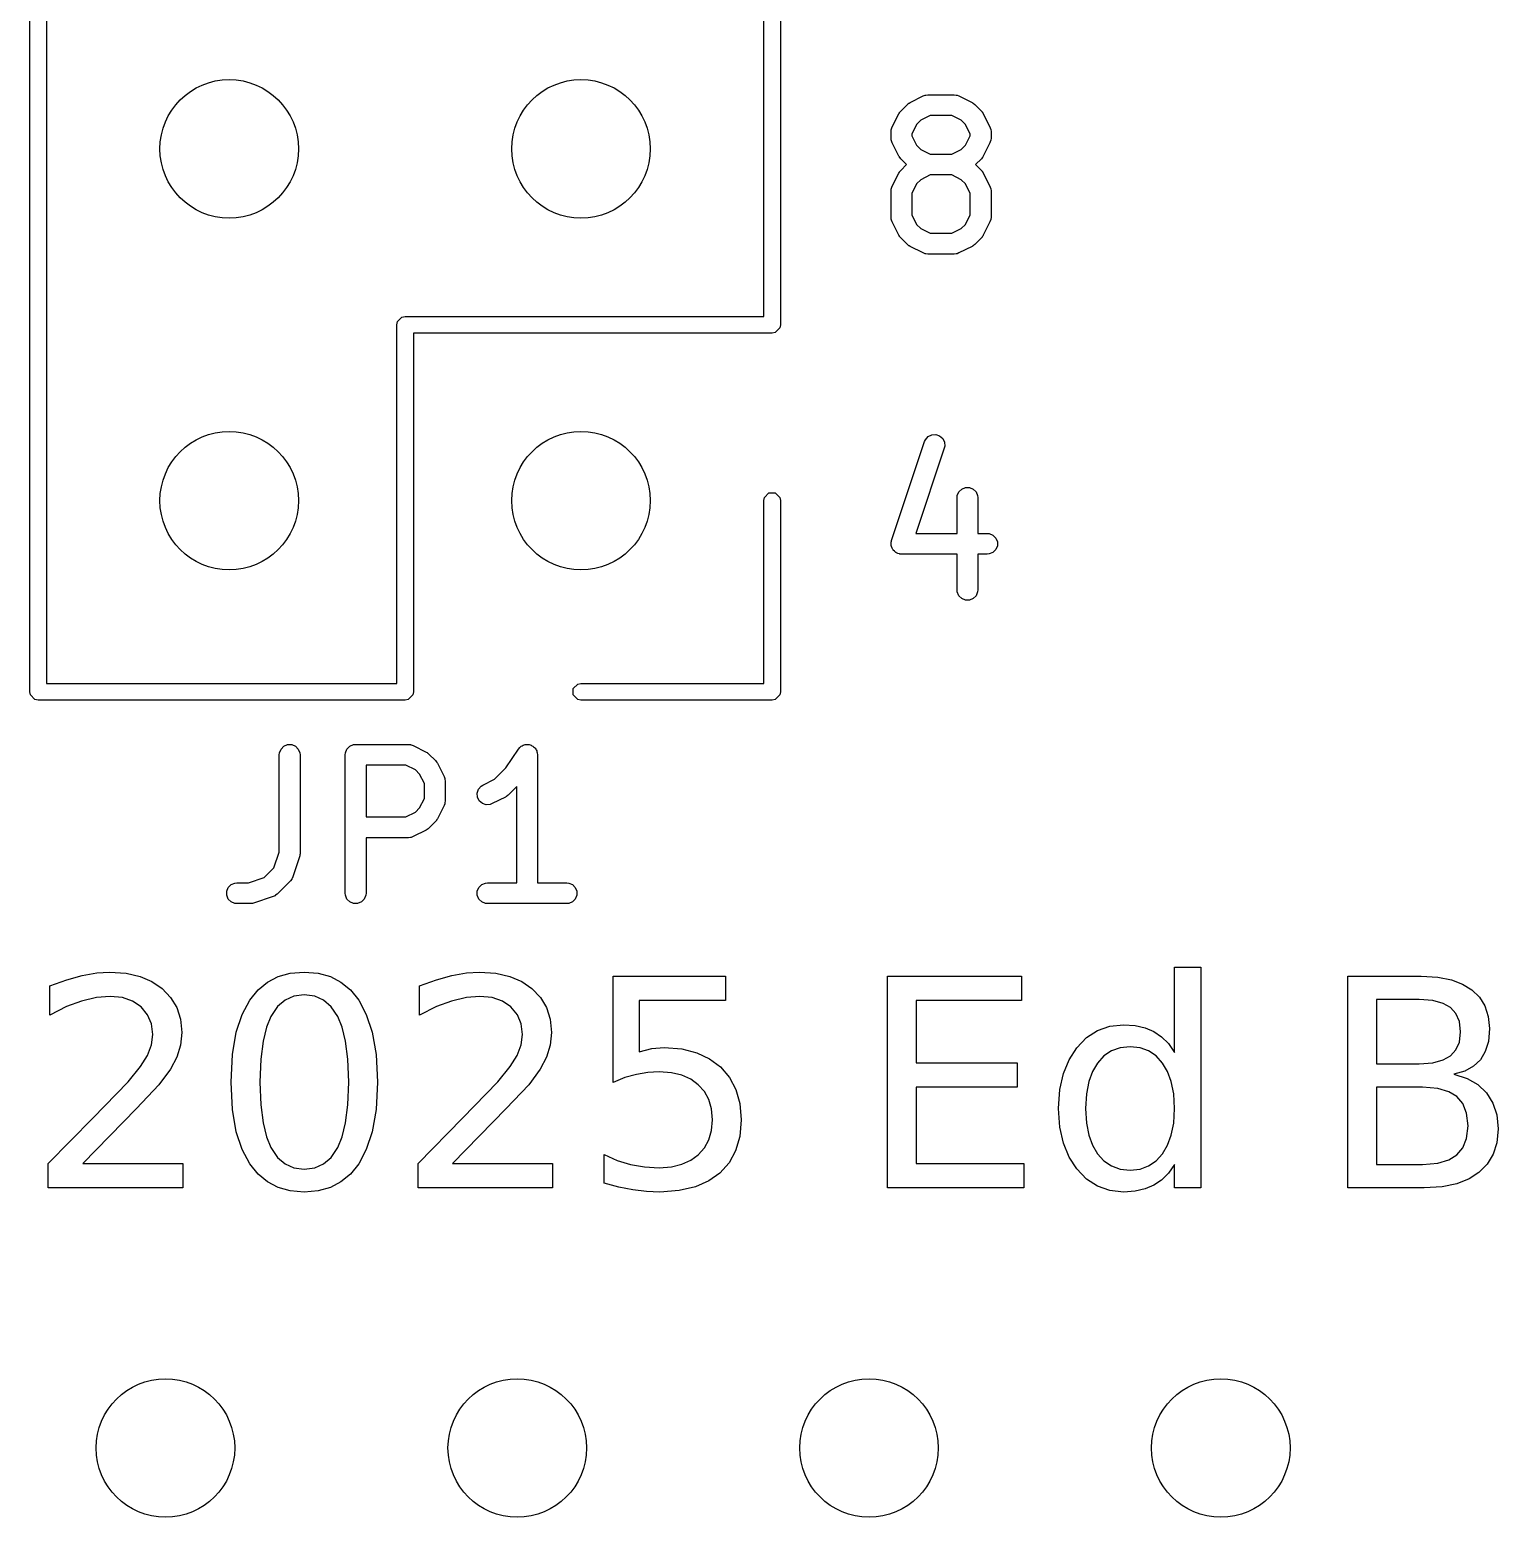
# Model space of a CAD drawing. Extents: x 2.38 to 6.32, y -6.44 to -4.5.
# Drawn here: x 2.4024 to 2.8198, y -6.437 to -6.0142 of the extents above; entities that cross this region are included whole.
import ezdxf

# ---------------------------------------------------------------- set-up
doc = ezdxf.new("R2010")
doc.units = 0
doc.header["$MEASUREMENT"] = 0
doc.layers.add('BLACK', color=7, linetype='CONTINUOUS')

msp = doc.modelspace()

# ---------------------------------------------------------------- linework, layer by layer
at = {"layer": 'BLACK', "linetype": 'CONTINUOUS'}
for p, q in [((2.40236, -6.20236), (2.40236, -5.5937)), ((2.61575, -5.5937), (2.61575, -6.09803)), ((2.40709, -5.59606), (2.40709, -6.2)), ((2.61102, -6.09567), (2.61102, -5.59606)), ((2.6526, -6.03486), (2.65635, -6.03298)), ((2.65635, -6.03298), (2.65689, -6.03277)), ((2.65689, -6.03277), (2.65699, -6.03277)), ((2.65699, -6.03277), (2.65709, -6.03273)), ((2.65709, -6.03273), (2.65767, -6.03267)), ((2.65767, -6.03267), (2.66517, -6.03267)), ((2.66517, -6.03267), (2.66574, -6.03273)), ((2.66574, -6.03273), (2.66584, -6.03277)), ((2.66584, -6.03277), (2.66595, -6.03277)), ((2.66595, -6.03277), (2.66649, -6.03298)), ((2.66649, -6.03298), (2.67024, -6.03486)), ((2.64753, -6.0418), (2.6494, -6.03805)), ((2.6494, -6.03805), (2.64956, -6.0378)), ((2.64956, -6.0378), (2.64959, -6.03773)), ((2.64959, -6.03773), (2.64965, -6.03765)), ((2.64965, -6.03765), (2.64971, -6.03756)), ((2.64971, -6.03756), (2.64977, -6.03751)), ((2.64977, -6.03751), (2.64996, -6.03728)), ((2.64996, -6.03728), (2.65183, -6.03541)), ((2.65183, -6.03541), (2.65206, -6.03522)), ((2.65206, -6.03522), (2.65211, -6.03516)), ((2.65211, -6.03516), (2.6522, -6.03511)), ((2.6522, -6.03511), (2.65228, -6.03504)), ((2.65228, -6.03504), (2.65235, -6.03501)), ((2.65235, -6.03501), (2.6526, -6.03486)), ((2.67024, -6.03486), (2.67048, -6.03501)), ((2.67048, -6.03501), (2.67056, -6.03504)), ((2.67056, -6.03504), (2.67064, -6.03511)), ((2.67064, -6.03511), (2.67073, -6.03516)), ((2.67073, -6.03516), (2.67078, -6.03522)), ((2.67078, -6.03522), (2.671, -6.03541)), ((2.671, -6.03541), (2.67288, -6.03728)), ((2.67288, -6.03728), (2.67306, -6.03751)), ((2.67306, -6.03751), (2.67312, -6.03756)), ((2.67312, -6.03756), (2.67318, -6.03765)), ((2.67318, -6.03765), (2.67325, -6.03773)), ((2.67325, -6.03773), (2.67328, -6.0378)), ((2.67328, -6.0378), (2.67343, -6.03805)), ((2.67343, -6.03805), (2.67531, -6.0418)), ((2.64732, -6.04234), (2.64753, -6.0418)), ((2.65447, -6.04112), (2.65312, -6.04382)), ((2.65567, -6.03992), (2.65447, -6.04112)), ((2.65836, -6.03858), (2.65567, -6.03992)), ((2.66447, -6.03858), (2.65836, -6.03858)), ((2.66717, -6.03992), (2.66447, -6.03858)), ((2.66836, -6.04112), (2.66717, -6.03992)), ((2.66971, -6.04382), (2.66836, -6.04112)), ((2.67531, -6.0418), (2.67551, -6.04234)), ((2.64722, -6.04312), (2.64727, -6.04255)), ((2.64722, -6.045), (2.64722, -6.04312)), ((2.64727, -6.04557), (2.64722, -6.045)), ((2.64727, -6.04255), (2.64731, -6.04245)), ((2.64731, -6.04567), (2.64727, -6.04557)), ((2.64731, -6.04245), (2.64732, -6.04234)), ((2.64732, -6.04578), (2.64731, -6.04567)), ((2.64753, -6.04632), (2.64732, -6.04578)), ((2.6494, -6.05007), (2.64753, -6.04632)), ((2.65312, -6.04382), (2.65312, -6.0443)), ((2.65312, -6.0443), (2.65447, -6.047)), ((2.66836, -6.047), (2.66971, -6.0443)), ((2.66971, -6.0443), (2.66971, -6.04382)), ((2.67531, -6.04632), (2.67343, -6.05007)), ((2.67551, -6.04578), (2.67531, -6.04632)), ((2.67551, -6.04234), (2.67552, -6.04245)), ((2.67552, -6.04567), (2.67551, -6.04578)), ((2.67552, -6.04245), (2.67556, -6.04255)), ((2.67556, -6.04557), (2.67552, -6.04567)), ((2.67556, -6.04255), (2.67562, -6.04312)), ((2.67562, -6.045), (2.67556, -6.04557)), ((2.67562, -6.04312), (2.67562, -6.045)), ((2.64956, -6.05031), (2.6494, -6.05007)), ((2.64959, -6.05039), (2.64956, -6.05031)), ((2.64965, -6.05047), (2.64959, -6.05039)), ((2.64971, -6.05056), (2.64965, -6.05047)), ((2.64977, -6.05061), (2.64971, -6.05056)), ((2.64996, -6.05083), (2.64977, -6.05061)), ((2.65447, -6.047), (2.65567, -6.04819)), ((2.65567, -6.04819), (2.65836, -6.04954)), ((2.65836, -6.04954), (2.66447, -6.04954)), ((2.66447, -6.04954), (2.66717, -6.04819)), ((2.66717, -6.04819), (2.66836, -6.047)), ((2.67306, -6.05061), (2.67288, -6.05083)), ((2.67312, -6.05056), (2.67306, -6.05061)), ((2.67318, -6.05047), (2.67312, -6.05056)), ((2.67325, -6.05039), (2.67318, -6.05047)), ((2.67328, -6.05031), (2.67325, -6.05039)), ((2.67343, -6.05007), (2.67328, -6.05031)), ((2.64753, -6.05867), (2.6494, -6.05492)), ((2.6494, -6.05492), (2.64956, -6.05468)), ((2.64956, -6.05468), (2.64959, -6.0546)), ((2.64959, -6.0546), (2.64965, -6.05452)), ((2.64965, -6.05452), (2.64971, -6.05443)), ((2.64971, -6.05443), (2.64977, -6.05438)), ((2.64977, -6.05438), (2.64996, -6.05416)), ((2.65162, -6.0525), (2.64996, -6.05083)), ((2.64996, -6.05416), (2.65162, -6.0525)), ((2.67288, -6.05083), (2.67122, -6.0525)), ((2.67122, -6.0525), (2.67288, -6.05416)), ((2.67288, -6.05416), (2.67306, -6.05438)), ((2.67306, -6.05438), (2.67312, -6.05443)), ((2.67312, -6.05443), (2.67318, -6.05452)), ((2.67318, -6.05452), (2.67325, -6.0546)), ((2.67325, -6.0546), (2.67328, -6.05468)), ((2.67328, -6.05468), (2.67343, -6.05492)), ((2.67343, -6.05492), (2.67531, -6.05867)), ((2.64731, -6.05932), (2.64732, -6.05921)), ((2.64732, -6.05921), (2.64753, -6.05867)), ((2.65447, -6.05799), (2.65312, -6.06069)), ((2.65567, -6.0568), (2.65447, -6.05799)), ((2.65836, -6.05545), (2.65567, -6.0568)), ((2.66447, -6.05545), (2.65836, -6.05545)), ((2.66717, -6.0568), (2.66447, -6.05545)), ((2.66836, -6.05799), (2.66717, -6.0568)), ((2.66971, -6.06069), (2.66836, -6.05799)), ((2.67531, -6.05867), (2.67551, -6.05921)), ((2.67551, -6.05921), (2.67552, -6.05932)), ((2.64722, -6.05999), (2.64727, -6.05942)), ((2.64722, -6.06749), (2.64722, -6.05999)), ((2.64727, -6.05942), (2.64731, -6.05932)), ((2.65312, -6.06069), (2.65312, -6.0668)), ((2.66971, -6.0668), (2.66971, -6.06069)), ((2.67552, -6.05932), (2.67556, -6.05942)), ((2.67556, -6.05942), (2.67562, -6.05999)), ((2.67562, -6.05999), (2.67562, -6.06749)), ((2.64727, -6.06807), (2.64722, -6.06749)), ((2.65312, -6.0668), (2.65447, -6.06949)), ((2.66836, -6.06949), (2.66971, -6.0668)), ((2.67562, -6.06749), (2.67556, -6.06807)), ((2.64731, -6.06817), (2.64727, -6.06807)), ((2.64732, -6.06827), (2.64731, -6.06817)), ((2.64753, -6.06881), (2.64732, -6.06827)), ((2.6494, -6.07256), (2.64753, -6.06881)), ((2.65447, -6.06949), (2.65567, -6.07069)), ((2.65567, -6.07069), (2.65836, -6.07204)), ((2.66447, -6.07204), (2.66717, -6.07069)), ((2.66717, -6.07069), (2.66836, -6.06949)), ((2.67531, -6.06881), (2.67343, -6.07256)), ((2.67551, -6.06827), (2.67531, -6.06881)), ((2.67552, -6.06817), (2.67551, -6.06827)), ((2.67556, -6.06807), (2.67552, -6.06817)), ((2.64956, -6.07281), (2.6494, -6.07256)), ((2.64959, -6.07288), (2.64956, -6.07281)), ((2.64965, -6.07296), (2.64959, -6.07288)), ((2.64971, -6.07305), (2.64965, -6.07296)), ((2.64977, -6.0731), (2.64971, -6.07305)), ((2.64996, -6.07333), (2.64977, -6.0731)), ((2.65183, -6.07521), (2.64996, -6.07333)), ((2.65206, -6.07539), (2.65183, -6.07521)), ((2.65211, -6.07545), (2.65206, -6.07539)), ((2.6522, -6.07551), (2.65211, -6.07545)), ((2.65228, -6.07557), (2.6522, -6.07551)), ((2.65235, -6.0756), (2.65228, -6.07557)), ((2.6526, -6.07576), (2.65235, -6.0756)), ((2.65635, -6.07763), (2.6526, -6.07576)), ((2.65836, -6.07204), (2.66447, -6.07204)), ((2.67024, -6.07576), (2.66649, -6.07763)), ((2.67048, -6.0756), (2.67024, -6.07576)), ((2.67056, -6.07557), (2.67048, -6.0756)), ((2.67064, -6.07551), (2.67056, -6.07557)), ((2.67073, -6.07545), (2.67064, -6.07551)), ((2.67078, -6.07539), (2.67073, -6.07545)), ((2.671, -6.07521), (2.67078, -6.07539)), ((2.67288, -6.07333), (2.671, -6.07521)), ((2.67306, -6.0731), (2.67288, -6.07333)), ((2.67312, -6.07305), (2.67306, -6.0731)), ((2.67318, -6.07296), (2.67312, -6.07305)), ((2.67325, -6.07288), (2.67318, -6.07296)), ((2.67328, -6.07281), (2.67325, -6.07288)), ((2.67343, -6.07256), (2.67328, -6.07281)), ((2.65689, -6.07784), (2.65635, -6.07763)), ((2.65699, -6.07785), (2.65689, -6.07784)), ((2.65709, -6.07789), (2.65699, -6.07785)), ((2.65767, -6.07795), (2.65709, -6.07789)), ((2.66517, -6.07795), (2.65767, -6.07795)), ((2.66574, -6.07789), (2.66517, -6.07795)), ((2.66584, -6.07785), (2.66574, -6.07789)), ((2.66595, -6.07784), (2.66584, -6.07785)), ((2.66649, -6.07763), (2.66595, -6.07784)), ((2.50669, -6.09803), (2.50687, -6.09713)), ((2.50687, -6.09713), (2.50815, -6.09585)), ((2.50815, -6.09585), (2.50906, -6.09567)), ((2.50906, -6.09567), (2.61102, -6.09567)), ((2.50669, -6.2), (2.50669, -6.09803)), ((2.61339, -6.10039), (2.51142, -6.10039)), ((2.51142, -6.10039), (2.51142, -6.20236)), ((2.61429, -6.10021), (2.61339, -6.10039)), ((2.61557, -6.09894), (2.61429, -6.10021)), ((2.61575, -6.09803), (2.61557, -6.09894)), ((2.65674, -6.13124), (2.65698, -6.13071)), ((2.65698, -6.13071), (2.65773, -6.12984)), ((2.65773, -6.12984), (2.65876, -6.12933)), ((2.65876, -6.12933), (2.65991, -6.12924)), ((2.65991, -6.12924), (2.661, -6.12961)), ((2.661, -6.12961), (2.66188, -6.13036)), ((2.66188, -6.13036), (2.66239, -6.13139)), ((2.64737, -6.15936), (2.65674, -6.13124)), ((2.66234, -6.13311), (2.65427, -6.15734)), ((2.66247, -6.13254), (2.66234, -6.13311)), ((2.66239, -6.13139), (2.66247, -6.13254)), ((2.61102, -6.14803), (2.6112, -6.14713)), ((2.6112, -6.14713), (2.61248, -6.14585)), ((2.61248, -6.14585), (2.61429, -6.14585)), ((2.61429, -6.14585), (2.61557, -6.14713)), ((2.61557, -6.14713), (2.61575, -6.14803)), ((2.66596, -6.14717), (2.66602, -6.1466)), ((2.66596, -6.15734), (2.66596, -6.14717)), ((2.66602, -6.1466), (2.66646, -6.14553)), ((2.66646, -6.14553), (2.66728, -6.14472)), ((2.66728, -6.14472), (2.66834, -6.14428)), ((2.66834, -6.14428), (2.66949, -6.14428)), ((2.66949, -6.14428), (2.67056, -6.14472)), ((2.67056, -6.14472), (2.67137, -6.14553)), ((2.67137, -6.14553), (2.67181, -6.1466)), ((2.67181, -6.1466), (2.67187, -6.14717)), ((2.67187, -6.14717), (2.67187, -6.15734)), ((2.61102, -6.2), (2.61102, -6.14803)), ((2.61575, -6.14803), (2.61575, -6.20236)), ((2.64724, -6.15993), (2.64727, -6.15978)), ((2.64727, -6.1604), (2.64724, -6.15993)), ((2.64727, -6.15972), (2.6473, -6.15965)), ((2.64727, -6.15978), (2.64727, -6.15972)), ((2.64727, -6.16087), (2.64727, -6.1604)), ((2.6473, -6.15965), (2.64737, -6.15936)), ((2.65427, -6.15734), (2.66596, -6.15734)), ((2.67187, -6.15734), (2.67454, -6.15734)), ((2.67454, -6.15734), (2.67512, -6.1574)), ((2.67512, -6.1574), (2.67618, -6.15784)), ((2.67618, -6.15784), (2.677, -6.15865)), ((2.677, -6.15865), (2.67744, -6.15972)), ((2.67744, -6.15972), (2.67744, -6.16087)), ((2.64731, -6.16097), (2.64727, -6.16087)), ((2.64732, -6.16107), (2.64731, -6.16097)), ((2.64753, -6.1615), (2.64732, -6.16107)), ((2.64771, -6.16194), (2.64753, -6.1615)), ((2.64779, -6.16201), (2.64771, -6.16194)), ((2.64784, -6.16211), (2.64779, -6.16201)), ((2.64819, -6.16242), (2.64784, -6.16211)), ((2.64853, -6.16275), (2.64819, -6.16242)), ((2.64863, -6.16279), (2.64853, -6.16275)), ((2.64871, -6.16286), (2.64863, -6.16279)), ((2.64916, -6.16301), (2.64871, -6.16286)), ((2.64959, -6.16319), (2.64916, -6.16301)), ((2.64974, -6.16321), (2.64959, -6.16319)), ((2.6498, -6.16322), (2.64974, -6.16321)), ((2.64988, -6.16322), (2.6498, -6.16322)), ((2.65017, -6.16325), (2.64988, -6.16322)), ((2.66596, -6.16325), (2.65017, -6.16325)), ((2.66596, -6.17342), (2.66596, -6.16325)), ((2.67454, -6.16325), (2.67187, -6.16325)), ((2.67187, -6.16325), (2.67187, -6.17342)), ((2.67512, -6.16319), (2.67454, -6.16325)), ((2.67618, -6.16275), (2.67512, -6.16319)), ((2.677, -6.16194), (2.67618, -6.16275)), ((2.67744, -6.16087), (2.677, -6.16194)), ((2.66602, -6.17399), (2.66596, -6.17342)), ((2.66646, -6.17506), (2.66602, -6.17399)), ((2.66728, -6.17587), (2.66646, -6.17506)), ((2.66834, -6.17631), (2.66728, -6.17587)), ((2.66949, -6.17631), (2.66834, -6.17631)), ((2.67056, -6.17587), (2.66949, -6.17631)), ((2.67137, -6.17506), (2.67056, -6.17587)), ((2.67181, -6.17399), (2.67137, -6.17506)), ((2.67187, -6.17342), (2.67181, -6.17399)), ((2.40254, -6.20327), (2.40236, -6.20236)), ((2.40709, -6.2), (2.50669, -6.2)), ((2.51142, -6.20236), (2.51124, -6.20327)), ((2.55687, -6.20146), (2.55815, -6.20018)), ((2.55687, -6.20327), (2.55687, -6.20146)), ((2.55815, -6.20018), (2.55906, -6.2)), ((2.55906, -6.2), (2.61102, -6.2)), ((2.61575, -6.20236), (2.61557, -6.20327)), ((2.40382, -6.20454), (2.40254, -6.20327)), ((2.40472, -6.20472), (2.40382, -6.20454)), ((2.50906, -6.20472), (2.40472, -6.20472)), ((2.50996, -6.20454), (2.50906, -6.20472)), ((2.51124, -6.20327), (2.50996, -6.20454)), ((2.55815, -6.20454), (2.55687, -6.20327)), ((2.55906, -6.20472), (2.55815, -6.20454)), ((2.61339, -6.20472), (2.55906, -6.20472)), ((2.61429, -6.20454), (2.61339, -6.20472)), ((2.61557, -6.20327), (2.61429, -6.20454)), ((2.47329, -6.22027), (2.47335, -6.21969)), ((2.47335, -6.21969), (2.47379, -6.21863)), ((2.47379, -6.21863), (2.47461, -6.21781)), ((2.47461, -6.21781), (2.47567, -6.21737)), ((2.47567, -6.21737), (2.47682, -6.21737)), ((2.47682, -6.21737), (2.47789, -6.21781)), ((2.47789, -6.21781), (2.4787, -6.21863)), ((2.4787, -6.21863), (2.47914, -6.21969)), ((2.47914, -6.21969), (2.4792, -6.22027)), ((2.49204, -6.22027), (2.4921, -6.21969)), ((2.4921, -6.21969), (2.49254, -6.21863)), ((2.49254, -6.21863), (2.49335, -6.21781)), ((2.49335, -6.21781), (2.49442, -6.21737)), ((2.49442, -6.21737), (2.49499, -6.21732)), ((2.49499, -6.21732), (2.50999, -6.21732)), ((2.50999, -6.21732), (2.51057, -6.21737)), ((2.51057, -6.21737), (2.51067, -6.21741)), ((2.51067, -6.21741), (2.51077, -6.21742)), ((2.51077, -6.21742), (2.51131, -6.21763)), ((2.51131, -6.21763), (2.51506, -6.2195)), ((2.51506, -6.2195), (2.51531, -6.21966)), ((2.51531, -6.21966), (2.51538, -6.21969)), ((2.51538, -6.21969), (2.51546, -6.21975)), ((2.51546, -6.21975), (2.51555, -6.21981)), ((2.51555, -6.21981), (2.5156, -6.21987)), ((2.5156, -6.21987), (2.51583, -6.22006)), ((2.53769, -6.22401), (2.54128, -6.21863)), ((2.54128, -6.21863), (2.54128, -6.21863)), ((2.54128, -6.21863), (2.54128, -6.21863)), ((2.54128, -6.21863), (2.54129, -6.21863)), ((2.54129, -6.21863), (2.54165, -6.21818)), ((2.54165, -6.21818), (2.54189, -6.21802)), ((2.54189, -6.21802), (2.5421, -6.21781)), ((2.5421, -6.21781), (2.54237, -6.2177)), ((2.54237, -6.2177), (2.54261, -6.21754)), ((2.54261, -6.21754), (2.54289, -6.21748)), ((2.54289, -6.21748), (2.54316, -6.21737)), ((2.54316, -6.21737), (2.54345, -6.21737)), ((2.54345, -6.21737), (2.54374, -6.21732)), ((2.54374, -6.21732), (2.54402, -6.21737)), ((2.54402, -6.21737), (2.54431, -6.21737)), ((2.54431, -6.21737), (2.54458, -6.21748)), ((2.54458, -6.21748), (2.54487, -6.21754)), ((2.54487, -6.21754), (2.54511, -6.2177)), ((2.54511, -6.2177), (2.54538, -6.21781)), ((2.54538, -6.21781), (2.54558, -6.21802)), ((2.54558, -6.21802), (2.54582, -6.21818)), ((2.54582, -6.21818), (2.54599, -6.21842)), ((2.54599, -6.21842), (2.54619, -6.21863)), ((2.54619, -6.21863), (2.5463, -6.2189)), ((2.5463, -6.2189), (2.54647, -6.21914)), ((2.54647, -6.21914), (2.54652, -6.21942)), ((2.54652, -6.21942), (2.54663, -6.21969)), ((2.54663, -6.21969), (2.54669, -6.22026)), ((2.47329, -6.24791), (2.47329, -6.22027)), ((2.4792, -6.22027), (2.4792, -6.24839)), ((2.49204, -6.25964), (2.49204, -6.22027)), ((2.5093, -6.22322), (2.49795, -6.22322)), ((2.49795, -6.22322), (2.49795, -6.23794)), ((2.51199, -6.22457), (2.5093, -6.22322)), ((2.51583, -6.22006), (2.5177, -6.22193)), ((2.5177, -6.22193), (2.51789, -6.22216)), ((2.51789, -6.22216), (2.51795, -6.22221)), ((2.51795, -6.22221), (2.51801, -6.2223)), ((2.51801, -6.2223), (2.51807, -6.22238)), ((2.51807, -6.22238), (2.5181, -6.22245)), ((2.5181, -6.22245), (2.51826, -6.2227)), ((2.51826, -6.2227), (2.52013, -6.22645)), ((2.53449, -6.22722), (2.53769, -6.22401)), ((2.54669, -6.22026), (2.54669, -6.22027)), ((2.54669, -6.22027), (2.54669, -6.22027)), ((2.54669, -6.22027), (2.54669, -6.22027)), ((2.54669, -6.22027), (2.54669, -6.25669)), ((2.51319, -6.22577), (2.51199, -6.22457)), ((2.51454, -6.22846), (2.51319, -6.22577)), ((2.52013, -6.22645), (2.52034, -6.22699)), ((2.52034, -6.22699), (2.52035, -6.22709)), ((2.52035, -6.22709), (2.52039, -6.22719)), ((2.52039, -6.22719), (2.52044, -6.22777)), ((2.52044, -6.22777), (2.52044, -6.23339)), ((2.53117, -6.22888), (2.53449, -6.22722)), ((2.51454, -6.23269), (2.51454, -6.22846)), ((2.52956, -6.23115), (2.52992, -6.23005)), ((2.52964, -6.2323), (2.52956, -6.23115)), ((2.53016, -6.23333), (2.52964, -6.2323)), ((2.52992, -6.23005), (2.53068, -6.22918)), ((2.53068, -6.22918), (2.53117, -6.22888)), ((2.53756, -6.23228), (2.53381, -6.23416)), ((2.53781, -6.23213), (2.53756, -6.23228)), ((2.53788, -6.2321), (2.53781, -6.23213)), ((2.53796, -6.23203), (2.53788, -6.2321)), ((2.53805, -6.23197), (2.53796, -6.23203)), ((2.5381, -6.23192), (2.53805, -6.23197)), ((2.53833, -6.23173), (2.5381, -6.23192)), ((2.54079, -6.22927), (2.53833, -6.23173)), ((2.54079, -6.25669), (2.54079, -6.22927)), ((2.5093, -6.23794), (2.51199, -6.23659)), ((2.51199, -6.23659), (2.51319, -6.23539)), ((2.51319, -6.23539), (2.51454, -6.23269)), ((2.52013, -6.23471), (2.51826, -6.23846)), ((2.52034, -6.23417), (2.52013, -6.23471)), ((2.52035, -6.23407), (2.52034, -6.23417)), ((2.52039, -6.23397), (2.52035, -6.23407)), ((2.52044, -6.23339), (2.52039, -6.23397)), ((2.53103, -6.23408), (2.53016, -6.23333)), ((2.53212, -6.23445), (2.53103, -6.23408)), ((2.53327, -6.23436), (2.53212, -6.23445)), ((2.53381, -6.23416), (2.53327, -6.23436)), ((2.49795, -6.23794), (2.5093, -6.23794)), ((2.5177, -6.23923), (2.51583, -6.2411)), ((2.51789, -6.239), (2.5177, -6.23923)), ((2.51795, -6.23895), (2.51789, -6.239)), ((2.51801, -6.23886), (2.51795, -6.23895)), ((2.51807, -6.23878), (2.51801, -6.23886)), ((2.5181, -6.23871), (2.51807, -6.23878)), ((2.51826, -6.23846), (2.5181, -6.23871)), ((2.50999, -6.24384), (2.49795, -6.24384)), ((2.49795, -6.24384), (2.49795, -6.25964)), ((2.51057, -6.24379), (2.50999, -6.24384)), ((2.51067, -6.24375), (2.51057, -6.24379)), ((2.51077, -6.24374), (2.51067, -6.24375)), ((2.51131, -6.24353), (2.51077, -6.24374)), ((2.51506, -6.24166), (2.51131, -6.24353)), ((2.51531, -6.2415), (2.51506, -6.24166)), ((2.51538, -6.24147), (2.51531, -6.2415)), ((2.51546, -6.2414), (2.51538, -6.24147)), ((2.51555, -6.24135), (2.51546, -6.2414)), ((2.5156, -6.24129), (2.51555, -6.24135)), ((2.51583, -6.2411), (2.5156, -6.24129)), ((2.47179, -6.25242), (2.47329, -6.24791)), ((2.47905, -6.24932), (2.47717, -6.25495)), ((2.47911, -6.24904), (2.47905, -6.24932)), ((2.47914, -6.24897), (2.47911, -6.24904)), ((2.47915, -6.24886), (2.47914, -6.24897)), ((2.47918, -6.24876), (2.47915, -6.24886)), ((2.4792, -6.24839), (2.47917, -6.24868)), ((2.47917, -6.24868), (2.47918, -6.24876)), ((2.46903, -6.25518), (2.47179, -6.25242)), ((2.45879, -6.258), (2.45961, -6.25718)), ((2.45961, -6.25718), (2.46067, -6.25674)), ((2.46067, -6.25674), (2.46125, -6.25669)), ((2.46125, -6.25669), (2.46452, -6.25669)), ((2.46452, -6.25669), (2.46903, -6.25518)), ((2.47646, -6.2561), (2.47271, -6.25985)), ((2.47683, -6.25565), (2.47646, -6.2561)), ((2.47687, -6.25556), (2.47683, -6.25565)), ((2.47694, -6.25548), (2.47687, -6.25556)), ((2.47717, -6.25495), (2.47694, -6.25548)), ((2.53003, -6.258), (2.53085, -6.25718)), ((2.53085, -6.25718), (2.53191, -6.25674)), ((2.53191, -6.25674), (2.53249, -6.25669)), ((2.53249, -6.25669), (2.54079, -6.25669)), ((2.54669, -6.25669), (2.55499, -6.25669)), ((2.55499, -6.25669), (2.55556, -6.25674)), ((2.55556, -6.25674), (2.55663, -6.25718)), ((2.55663, -6.25718), (2.55744, -6.258)), ((2.45835, -6.25906), (2.45879, -6.258)), ((2.45835, -6.26021), (2.45835, -6.25906)), ((2.45879, -6.26128), (2.45835, -6.26021)), ((2.45961, -6.26209), (2.45879, -6.26128)), ((2.46067, -6.26253), (2.45961, -6.26209)), ((2.47156, -6.26056), (2.46593, -6.26244)), ((2.47208, -6.26033), (2.47156, -6.26056)), ((2.47216, -6.26026), (2.47208, -6.26033)), ((2.47226, -6.26022), (2.47216, -6.26026)), ((2.47271, -6.25985), (2.47226, -6.26022)), ((2.4921, -6.26021), (2.49204, -6.25964)), ((2.49254, -6.26128), (2.4921, -6.26021)), ((2.49335, -6.26209), (2.49254, -6.26128)), ((2.49442, -6.26253), (2.49335, -6.26209)), ((2.49663, -6.26209), (2.49557, -6.26253)), ((2.49745, -6.26128), (2.49663, -6.26209)), ((2.49789, -6.26021), (2.49745, -6.26128)), ((2.49795, -6.25964), (2.49789, -6.26021)), ((2.52959, -6.25906), (2.53003, -6.258)), ((2.52959, -6.26021), (2.52959, -6.25906)), ((2.53003, -6.26128), (2.52959, -6.26021)), ((2.53085, -6.26209), (2.53003, -6.26128)), ((2.53191, -6.26253), (2.53085, -6.26209)), ((2.55663, -6.26209), (2.55556, -6.26253)), ((2.55744, -6.26128), (2.55663, -6.26209)), ((2.55744, -6.258), (2.55788, -6.25906)), ((2.55788, -6.26021), (2.55744, -6.26128)), ((2.55788, -6.25906), (2.55788, -6.26021)), ((2.46125, -6.26259), (2.46067, -6.26253)), ((2.465, -6.26259), (2.46125, -6.26259)), ((2.46529, -6.26256), (2.465, -6.26259)), ((2.46537, -6.26257), (2.46529, -6.26256)), ((2.46547, -6.26254), (2.46537, -6.26257)), ((2.46557, -6.26253), (2.46547, -6.26254)), ((2.46565, -6.2625), (2.46557, -6.26253)), ((2.46593, -6.26244), (2.46565, -6.2625)), ((2.49557, -6.26253), (2.49442, -6.26253)), ((2.53249, -6.26259), (2.53191, -6.26253)), ((2.55499, -6.26259), (2.53249, -6.26259)), ((2.55556, -6.26253), (2.55499, -6.26259)), ((2.4129, -6.2842), (2.41722, -6.28301)), ((2.41722, -6.28301), (2.42143, -6.28225)), ((2.42143, -6.28225), (2.42505, -6.28202)), ((2.42505, -6.28202), (2.42973, -6.28234)), ((2.42973, -6.28234), (2.43371, -6.28327)), ((2.43371, -6.28327), (2.43709, -6.28472)), ((2.47298, -6.28333), (2.47643, -6.28236)), ((2.47643, -6.28236), (2.4804, -6.28202)), ((2.4804, -6.28202), (2.48437, -6.28236)), ((2.48437, -6.28236), (2.48782, -6.28333)), ((2.51802, -6.2842), (2.52235, -6.28301)), ((2.52235, -6.28301), (2.52655, -6.28225)), ((2.52655, -6.28225), (2.53017, -6.28202)), ((2.53017, -6.28202), (2.53485, -6.28234)), ((2.53485, -6.28234), (2.53883, -6.28327)), ((2.53883, -6.28327), (2.54221, -6.28472)), ((2.56817, -6.3134), (2.56817, -6.28317)), ((2.56817, -6.28317), (2.60016, -6.28317)), ((2.60016, -6.28317), (2.60016, -6.2901)), ((2.64618, -6.34341), (2.64618, -6.28317)), ((2.64618, -6.28317), (2.68426, -6.28317)), ((2.68426, -6.28317), (2.68426, -6.2901)), ((2.7278, -6.30487), (2.7278, -6.28063)), ((2.7278, -6.28063), (2.73522, -6.28063)), ((2.73522, -6.28063), (2.73522, -6.34341)), ((2.77709, -6.3081), (2.77709, -6.28317)), ((2.77709, -6.28317), (2.7979, -6.28317)), ((2.7979, -6.28317), (2.80263, -6.28346)), ((2.40803, -6.28594), (2.4129, -6.2842)), ((2.40803, -6.29425), (2.40803, -6.28594)), ((2.43709, -6.28472), (2.43998, -6.2867)), ((2.43998, -6.2867), (2.44241, -6.28923)), ((2.46492, -6.29003), (2.46728, -6.28712)), ((2.46728, -6.28712), (2.46995, -6.28492)), ((2.46995, -6.28492), (2.47298, -6.28333)), ((2.48782, -6.28333), (2.49084, -6.28492)), ((2.49084, -6.28492), (2.49351, -6.28712)), ((2.49351, -6.28712), (2.49587, -6.29003)), ((2.51315, -6.28594), (2.51802, -6.2842)), ((2.51315, -6.29425), (2.51315, -6.28594)), ((2.54221, -6.28472), (2.5451, -6.2867)), ((2.5451, -6.2867), (2.54753, -6.28923)), ((2.80263, -6.28346), (2.80651, -6.28424)), ((2.80651, -6.28424), (2.80968, -6.28546)), ((2.80968, -6.28546), (2.81226, -6.28706)), ((2.81226, -6.28706), (2.81445, -6.28918)), ((2.41712, -6.29026), (2.41285, -6.29186)), ((2.42135, -6.28926), (2.41712, -6.29026)), ((2.42522, -6.28894), (2.42135, -6.28926)), ((2.4287, -6.2893), (2.42522, -6.28894)), ((2.43159, -6.29032), (2.4287, -6.2893)), ((2.43399, -6.29196), (2.43159, -6.29032)), ((2.44241, -6.28923), (2.44413, -6.2921)), ((2.46276, -6.29408), (2.46492, -6.29003)), ((2.47495, -6.28999), (2.4728, -6.29187)), ((2.47745, -6.28887), (2.47495, -6.28999)), ((2.4804, -6.28848), (2.47745, -6.28887)), ((2.48337, -6.28887), (2.4804, -6.28848)), ((2.48587, -6.28999), (2.48337, -6.28887)), ((2.48804, -6.29188), (2.48587, -6.28999)), ((2.49587, -6.29003), (2.49803, -6.29408)), ((2.52224, -6.29026), (2.51797, -6.29186)), ((2.52647, -6.28926), (2.52224, -6.29026)), ((2.53034, -6.28894), (2.52647, -6.28926)), ((2.53382, -6.2893), (2.53034, -6.28894)), ((2.53671, -6.29032), (2.53382, -6.2893)), ((2.53911, -6.29196), (2.53671, -6.29032)), ((2.54753, -6.28923), (2.54925, -6.2921)), ((2.60016, -6.2901), (2.57563, -6.2901)), ((2.57563, -6.2901), (2.57563, -6.3047)), ((2.68426, -6.2901), (2.65433, -6.2901)), ((2.65433, -6.2901), (2.65433, -6.30787)), ((2.7973, -6.28986), (2.78524, -6.28986)), ((2.78524, -6.28986), (2.78524, -6.3081)), ((2.80123, -6.29016), (2.7973, -6.28986)), ((2.80412, -6.29096), (2.80123, -6.29016)), ((2.80619, -6.29213), (2.80412, -6.29096)), ((2.81445, -6.28918), (2.81601, -6.29168)), ((2.81601, -6.29168), (2.81697, -6.29462)), ((2.41285, -6.29186), (2.40803, -6.29425)), ((2.43585, -6.29417), (2.43399, -6.29196)), ((2.43697, -6.29673), (2.43585, -6.29417)), ((2.44413, -6.2921), (2.44518, -6.2954)), ((2.44518, -6.2954), (2.44555, -6.2992)), ((2.46108, -6.29916), (2.46276, -6.29408)), ((2.47094, -6.29468), (2.46969, -6.29774)), ((2.4728, -6.29187), (2.47094, -6.29468)), ((2.4899, -6.29468), (2.48804, -6.29188)), ((2.49115, -6.29774), (2.4899, -6.29468)), ((2.49803, -6.29408), (2.49971, -6.29916)), ((2.51797, -6.29186), (2.51315, -6.29425)), ((2.54098, -6.29417), (2.53911, -6.29196)), ((2.54209, -6.29673), (2.54098, -6.29417)), ((2.54925, -6.2921), (2.5503, -6.2954)), ((2.5503, -6.2954), (2.55067, -6.2992)), ((2.80778, -6.29384), (2.80619, -6.29213)), ((2.80876, -6.29607), (2.80778, -6.29384)), ((2.81697, -6.29462), (2.81731, -6.29811)), ((2.43736, -6.29978), (2.43697, -6.29673)), ((2.43698, -6.30269), (2.43736, -6.29978)), ((2.44555, -6.2992), (2.4452, -6.30283)), ((2.45998, -6.30548), (2.46108, -6.29916)), ((2.46969, -6.29774), (2.46869, -6.30172)), ((2.49215, -6.30172), (2.49115, -6.29774)), ((2.49971, -6.29916), (2.50081, -6.30548)), ((2.54248, -6.29978), (2.54209, -6.29673)), ((2.5421, -6.30269), (2.54248, -6.29978)), ((2.55067, -6.2992), (2.55032, -6.30283)), ((2.70279, -6.30066), (2.7059, -6.29865)), ((2.7059, -6.29865), (2.70938, -6.29744)), ((2.70938, -6.29744), (2.71332, -6.29702)), ((2.71332, -6.29702), (2.7166, -6.29725)), ((2.7166, -6.29725), (2.71944, -6.29791)), ((2.71944, -6.29791), (2.72189, -6.29895)), ((2.72189, -6.29895), (2.72409, -6.30043)), ((2.80912, -6.29898), (2.80876, -6.29607)), ((2.80876, -6.30192), (2.80912, -6.29898)), ((2.81731, -6.29811), (2.81699, -6.30173)), ((2.4358, -6.30576), (2.43698, -6.30269)), ((2.4452, -6.30283), (2.44415, -6.30625)), ((2.46869, -6.30172), (2.46802, -6.30684)), ((2.49282, -6.30684), (2.49215, -6.30172)), ((2.54092, -6.30576), (2.5421, -6.30269)), ((2.55032, -6.30283), (2.54927, -6.30625)), ((2.57563, -6.3047), (2.57918, -6.30379)), ((2.57918, -6.30379), (2.58273, -6.30348)), ((2.58273, -6.30348), (2.58775, -6.30386)), ((2.58775, -6.30386), (2.592, -6.30495)), ((2.69781, -6.30695), (2.69998, -6.30357)), ((2.69998, -6.30357), (2.70279, -6.30066)), ((2.70986, -6.30442), (2.70773, -6.30586)), ((2.71229, -6.30355), (2.70986, -6.30442)), ((2.71513, -6.30325), (2.71229, -6.30355)), ((2.71797, -6.30355), (2.71513, -6.30325)), ((2.72041, -6.30442), (2.71797, -6.30355)), ((2.72254, -6.30586), (2.72041, -6.30442)), ((2.72409, -6.30043), (2.72606, -6.30238)), ((2.72606, -6.30238), (2.7278, -6.30487)), ((2.80619, -6.30585), (2.80778, -6.30415)), ((2.80778, -6.30415), (2.80876, -6.30192)), ((2.81699, -6.30173), (2.81611, -6.30463)), ((2.43385, -6.30888), (2.4358, -6.30576)), ((2.44415, -6.30625), (2.44235, -6.30963)), ((2.45958, -6.31331), (2.45998, -6.30548)), ((2.46802, -6.30684), (2.46777, -6.31331)), ((2.49306, -6.31331), (2.49282, -6.30684)), ((2.50081, -6.30548), (2.50121, -6.31331)), ((2.53897, -6.30888), (2.54092, -6.30576)), ((2.54927, -6.30625), (2.54747, -6.30963)), ((2.592, -6.30495), (2.59562, -6.30667)), ((2.59562, -6.30667), (2.59871, -6.30902)), ((2.65433, -6.30787), (2.68301, -6.30787)), ((2.68301, -6.30787), (2.68301, -6.31479)), ((2.69621, -6.31087), (2.69781, -6.30695)), ((2.70587, -6.30792), (2.70448, -6.3103)), ((2.70773, -6.30586), (2.70587, -6.30792)), ((2.72441, -6.30792), (2.72254, -6.30586)), ((2.72581, -6.3103), (2.72441, -6.30792)), ((2.77709, -6.33671), (2.77709, -6.3081)), ((2.78524, -6.3081), (2.7973, -6.3081)), ((2.7973, -6.3081), (2.80123, -6.3078)), ((2.80123, -6.3078), (2.80412, -6.30702)), ((2.80412, -6.30702), (2.80619, -6.30585)), ((2.81473, -6.30695), (2.8128, -6.30881)), ((2.81611, -6.30463), (2.81473, -6.30695)), ((2.43034, -6.31319), (2.43385, -6.30888)), ((2.44235, -6.30963), (2.43909, -6.31409)), ((2.53546, -6.31319), (2.53897, -6.30888)), ((2.54747, -6.30963), (2.54421, -6.31409)), ((2.57157, -6.31205), (2.56817, -6.3134)), ((2.5748, -6.31114), (2.57157, -6.31205)), ((2.57807, -6.31059), (2.5748, -6.31114)), ((2.58132, -6.3104), (2.57807, -6.31059)), ((2.5848, -6.31066), (2.58132, -6.3104)), ((2.58775, -6.31138), (2.5848, -6.31066)), ((2.59025, -6.31252), (2.58775, -6.31138)), ((2.59238, -6.31407), (2.59025, -6.31252)), ((2.59871, -6.30902), (2.60124, -6.31197)), ((2.60124, -6.31197), (2.60307, -6.31539)), ((2.6952, -6.31545), (2.69621, -6.31087)), ((2.70448, -6.3103), (2.70343, -6.31317)), ((2.72687, -6.31318), (2.72581, -6.3103)), ((2.81031, -6.31018), (2.80714, -6.31103)), ((2.80714, -6.31103), (2.81095, -6.31225)), ((2.8128, -6.30881), (2.81031, -6.31018)), ((2.81095, -6.31225), (2.81402, -6.31404)), ((2.42027, -6.32361), (2.43034, -6.31319)), ((2.43909, -6.31409), (2.43268, -6.32085)), ((2.45998, -6.32111), (2.45958, -6.31331)), ((2.46777, -6.31331), (2.46802, -6.31976)), ((2.49282, -6.31976), (2.49306, -6.31331)), ((2.50121, -6.31331), (2.50081, -6.32111)), ((2.52539, -6.32361), (2.53546, -6.31319)), ((2.54421, -6.31409), (2.5378, -6.32085)), ((2.59414, -6.31603), (2.59238, -6.31407)), ((2.5954, -6.3183), (2.59414, -6.31603)), ((2.60307, -6.31539), (2.6042, -6.31936)), ((2.68301, -6.31479), (2.65433, -6.31479)), ((2.65433, -6.31479), (2.65433, -6.33648)), ((2.69484, -6.32079), (2.6952, -6.31545)), ((2.70275, -6.31663), (2.70251, -6.32079)), ((2.70343, -6.31317), (2.70275, -6.31663)), ((2.72755, -6.31663), (2.72687, -6.31318)), ((2.7278, -6.32079), (2.72755, -6.31663)), ((2.7983, -6.31479), (2.78524, -6.31479)), ((2.78524, -6.31479), (2.78524, -6.33671)), ((2.80262, -6.31514), (2.7983, -6.31479)), ((2.80578, -6.31607), (2.80262, -6.31514)), ((2.80805, -6.31745), (2.80578, -6.31607)), ((2.81402, -6.31404), (2.81648, -6.3164)), ((2.81648, -6.3164), (2.8183, -6.31928)), ((2.43268, -6.32085), (2.41743, -6.33648)), ((2.46108, -6.32743), (2.45998, -6.32111)), ((2.46802, -6.31976), (2.46869, -6.32486)), ((2.49215, -6.32486), (2.49282, -6.31976)), ((2.50081, -6.32111), (2.49971, -6.32743)), ((2.5378, -6.32085), (2.52255, -6.33648)), ((2.59618, -6.32093), (2.5954, -6.3183)), ((2.59645, -6.32402), (2.59618, -6.32093)), ((2.6042, -6.31936), (2.6046, -6.32402)), ((2.6952, -6.32613), (2.69484, -6.32079)), ((2.70251, -6.32079), (2.70275, -6.32494)), ((2.72755, -6.32494), (2.7278, -6.32079)), ((2.80974, -6.31944), (2.80805, -6.31745)), ((2.81082, -6.32213), (2.80974, -6.31944)), ((2.8183, -6.31928), (2.81941, -6.32264)), ((2.40763, -6.33648), (2.42027, -6.32361)), ((2.46869, -6.32486), (2.46968, -6.32884)), ((2.49115, -6.32884), (2.49215, -6.32486)), ((2.51275, -6.33648), (2.52539, -6.32361)), ((2.59618, -6.32711), (2.59645, -6.32402)), ((2.6046, -6.32402), (2.60419, -6.32882)), ((2.70275, -6.32494), (2.70343, -6.3284)), ((2.72687, -6.3284), (2.72755, -6.32494)), ((2.81121, -6.32573), (2.81082, -6.32213)), ((2.81941, -6.32264), (2.81981, -6.3266)), ((2.46276, -6.3325), (2.46108, -6.32743)), ((2.46968, -6.32884), (2.47094, -6.3319)), ((2.4899, -6.3319), (2.49115, -6.32884)), ((2.49971, -6.32743), (2.49803, -6.3325)), ((2.59414, -6.33201), (2.5954, -6.32974)), ((2.5954, -6.32974), (2.59618, -6.32711)), ((2.60419, -6.32882), (2.60301, -6.33286)), ((2.69621, -6.33071), (2.6952, -6.32613)), ((2.70343, -6.3284), (2.70448, -6.33128)), ((2.72581, -6.33128), (2.72687, -6.3284)), ((2.80974, -6.33199), (2.81082, -6.3293)), ((2.81082, -6.3293), (2.81121, -6.32573)), ((2.81981, -6.3266), (2.81944, -6.33053)), ((2.46492, -6.33655), (2.46276, -6.3325)), ((2.47094, -6.3319), (2.4728, -6.33471)), ((2.48804, -6.3347), (2.4899, -6.3319)), ((2.49803, -6.3325), (2.49587, -6.33655)), ((2.56563, -6.34202), (2.56563, -6.33394)), ((2.56563, -6.33394), (2.56933, -6.33557)), ((2.59025, -6.33552), (2.59238, -6.33397)), ((2.59238, -6.33397), (2.59414, -6.33201)), ((2.60301, -6.33286), (2.60114, -6.33627)), ((2.69781, -6.33463), (2.69621, -6.33071)), ((2.70448, -6.33128), (2.70587, -6.33366)), ((2.70587, -6.33366), (2.70773, -6.33572)), ((2.72254, -6.33572), (2.72441, -6.33366)), ((2.72441, -6.33366), (2.72581, -6.33128)), ((2.80577, -6.33542), (2.80805, -6.33401)), ((2.80805, -6.33401), (2.80974, -6.33199)), ((2.81839, -6.33384), (2.81669, -6.33664)), ((2.81944, -6.33053), (2.81839, -6.33384)), ((2.40763, -6.34341), (2.40763, -6.33648)), ((2.41743, -6.33648), (2.44587, -6.33648)), ((2.44587, -6.33648), (2.44587, -6.34341)), ((2.46728, -6.33946), (2.46492, -6.33655)), ((2.4728, -6.33471), (2.47495, -6.33659)), ((2.47495, -6.33659), (2.47745, -6.33771)), ((2.47745, -6.33771), (2.4804, -6.3381)), ((2.4804, -6.3381), (2.48337, -6.33771)), ((2.48337, -6.33771), (2.48588, -6.33659)), ((2.48588, -6.33659), (2.48804, -6.3347)), ((2.49587, -6.33655), (2.49351, -6.33946)), ((2.51275, -6.34341), (2.51275, -6.33648)), ((2.52255, -6.33648), (2.55099, -6.33648)), ((2.55099, -6.33648), (2.55099, -6.34341)), ((2.56933, -6.33557), (2.57313, -6.33672)), ((2.57313, -6.33672), (2.57708, -6.3374)), ((2.57708, -6.3374), (2.58132, -6.33764)), ((2.58132, -6.33764), (2.5848, -6.33738)), ((2.5848, -6.33738), (2.58775, -6.33666)), ((2.58775, -6.33666), (2.59025, -6.33552)), ((2.60114, -6.33627), (2.59855, -6.33916)), ((2.65433, -6.33648), (2.68498, -6.33648)), ((2.68498, -6.33648), (2.68498, -6.34341)), ((2.69998, -6.33801), (2.69781, -6.33463)), ((2.70279, -6.34092), (2.69998, -6.33801)), ((2.70773, -6.33572), (2.70986, -6.33715)), ((2.70986, -6.33715), (2.71229, -6.33803)), ((2.71229, -6.33803), (2.71513, -6.33833)), ((2.71513, -6.33833), (2.71797, -6.33803)), ((2.71797, -6.33803), (2.72041, -6.33716)), ((2.72041, -6.33716), (2.72254, -6.33572)), ((2.7278, -6.33671), (2.72606, -6.33919)), ((2.7278, -6.34341), (2.7278, -6.33671)), ((2.77709, -6.34341), (2.77709, -6.33671)), ((2.78524, -6.33671), (2.7983, -6.33671)), ((2.7983, -6.33671), (2.80262, -6.33636)), ((2.80262, -6.33636), (2.80577, -6.33542)), ((2.81669, -6.33664), (2.81432, -6.33902)), ((2.46995, -6.34166), (2.46728, -6.33946)), ((2.47298, -6.34324), (2.46995, -6.34166)), ((2.49084, -6.34166), (2.48782, -6.34324)), ((2.49351, -6.33946), (2.49084, -6.34166)), ((2.56981, -6.34314), (2.56563, -6.34202)), ((2.5954, -6.34142), (2.5916, -6.3431)), ((2.59855, -6.33916), (2.5954, -6.34142)), ((2.7059, -6.34293), (2.70279, -6.34092)), ((2.72409, -6.34115), (2.72189, -6.34263)), ((2.72606, -6.33919), (2.72409, -6.34115)), ((2.80805, -6.3422), (2.80383, -6.34309)), ((2.8115, -6.34083), (2.80805, -6.3422)), ((2.81432, -6.33902), (2.8115, -6.34083)), ((2.44587, -6.34341), (2.40763, -6.34341)), ((2.47643, -6.34422), (2.47298, -6.34324)), ((2.4804, -6.34456), (2.47643, -6.34422)), ((2.48437, -6.34422), (2.4804, -6.34456)), ((2.48782, -6.34324), (2.48437, -6.34422)), ((2.55099, -6.34341), (2.51275, -6.34341)), ((2.57376, -6.34392), (2.56981, -6.34314)), ((2.57768, -6.3444), (2.57376, -6.34392)), ((2.58149, -6.34456), (2.57768, -6.3444)), ((2.58701, -6.34417), (2.58149, -6.34456)), ((2.5916, -6.3431), (2.58701, -6.34417)), ((2.68498, -6.34341), (2.64618, -6.34341)), ((2.70938, -6.34414), (2.7059, -6.34293)), ((2.71332, -6.34456), (2.70938, -6.34414)), ((2.7166, -6.34433), (2.71332, -6.34456)), ((2.71944, -6.34367), (2.7166, -6.34433)), ((2.72189, -6.34263), (2.71944, -6.34367)), ((2.73522, -6.34341), (2.7278, -6.34341)), ((2.79871, -6.34341), (2.77709, -6.34341)), ((2.80383, -6.34309), (2.79871, -6.34341))]:
    msp.add_line(p, q, dxfattribs=at)
at = {"layer": 'BLACK'}
for centre in [(2.45906, -6.04803), (2.55906, -6.04803), (2.45906, -6.14803), (2.55906, -6.14803), (2.44094, -6.41732), (2.54094, -6.41732), (2.64094, -6.41732), (2.74094, -6.41732)]:
    msp.add_circle(centre, 0.01969, dxfattribs=at)

doc.saveas('drawing.dxf')
